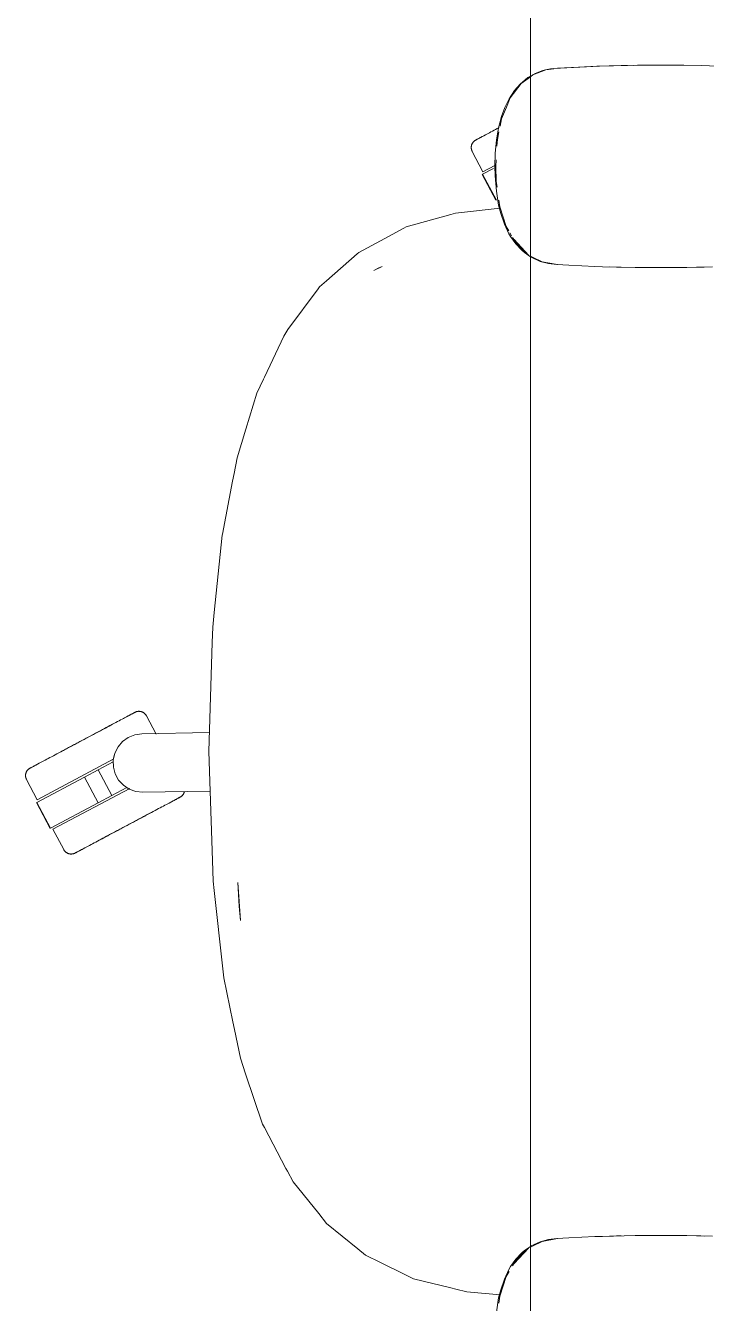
# Model space of a CAD drawing. Header units: millimetres. Extents: x 155927 to 326028, y -36033 to 97293.
# Drawn here: x 165651 to 165977, y 19121 to 19732 of the extents above; entities that cross this region are included whole.
import ezdxf

# ---------------------------------------------------------------- set-up
doc = ezdxf.new("R2010")
doc.units = ezdxf.units.MM
doc.header["$MEASUREMENT"] = 0
doc.layers.add('G-IMPT', color=8, linetype='CONTINUOUS', lineweight=9)
doc.layers.add('I-FURN', color=8, linetype='CONTINUOUS', lineweight=9)

msp = doc.modelspace()

# ---------------------------------------------------------------- linework, layer by layer
at = {"layer": 'G-IMPT'}
for p, q in [((165892.83, 19707.96), (165888.42, 19704.69)), ((165892.83, 19708.25), (165891.64, 19707.57)), ((165895.07, 19709.52), (165892.83, 19708.25)), ((165894.04, 19708.86), (165892.83, 19707.96)), ((165900.24, 19711.27), (165894.04, 19708.86)), ((165895.07, 19709.52), (165898.71, 19710.92)), ((165900.06, 19711.29), (165898.71, 19710.92)), ((165900.06, 19711.29), (165902.45, 19711.73)), ((165900.24, 19711.27), (165904.08, 19711.85)), ((165904.1, 19711.98), (165902.45, 19711.73)), ((165925.88, 19713.07), (165904.1, 19711.98)), ((165924.68, 19713.03), (165904.1, 19711.98)), ((165904.1, 19711.98), (165905.71, 19712.1)), ((165925.88, 19713.07), (165905.71, 19712.1)), ((165946.07, 19713.53), (165924.68, 19713.03)), ((165936.24, 19713.37), (165924.68, 19713.03)), ((165924.68, 19713.03), (165925.88, 19713.07)), ((165946.07, 19713.53), (165925.88, 19713.07)), ((165936.24, 19713.37), (165955.46, 19713.58)), ((165946.07, 19713.53), (165936.24, 19713.37)), ((165966.26, 19713.49), (165936.24, 19713.37)), ((165944.03, 19713.51), (165942.12, 19713.44)), ((165946.07, 19713.5), (165944.03, 19713.51)), ((165966.26, 19713.49), (165946.07, 19713.53)), ((165966.26, 19713.49), (165955.46, 19713.58)), ((165966.26, 19713.49), (165974.67, 19713.32)), ((165986.43, 19712.94), (165974.67, 19713.32)), ((165888.42, 19704.69), (165883.2, 19697.9)), ((165885.23, 19701.45), (165887.9, 19704.49)), ((165891.64, 19707.57), (165887.9, 19704.49)), ((165882.58, 19697.4), (165880.59, 19693.33)), ((165883.2, 19697.9), (165881.36, 19693.51)), ((165882.58, 19697.4), (165885.23, 19701.45)), ((165879.01, 19689), (165880.59, 19693.33)), ((165879.03, 19687.88), (165881.36, 19693.51)), ((165876.58, 19677.58), (165877.58, 19683.52)), ((165879.01, 19689), (165877.58, 19683.52)), ((165879.03, 19687.88), (165878.32, 19684.42)), ((165876.58, 19677.58), (165876.01, 19671.43)), ((165876.99, 19677.92), (165876.8, 19674.72)), ((165877.76, 19681.67), (165876.99, 19677.92)), ((165875.83, 19665.1), (165876.01, 19671.43)), ((165875.92, 19660.59), (165875.83, 19665.1)), ((165876.4, 19668.2), (165876.21, 19665.1)), ((165876.44, 19657.93), (165876.21, 19665.1)), ((165875.92, 19660.59), (165876.5, 19653.27)), ((165876.44, 19657.93), (165876.83, 19655.15)), ((165877.61, 19646.51), (165876.5, 19653.27)), ((165878.59, 19642.59), (165877.61, 19646.51)), ((165877.7, 19648.96), (165878.16, 19645.67)), ((165854.74, 19642.11), (165833.4, 19636.11)), ((165854.74, 19642.11), (165857, 19642.75)), ((165878.28, 19645.17), (165857, 19642.75)), ((165878.16, 19645.67), (165881.19, 19636.28)), ((165878.59, 19642.59), (165880.33, 19637.5)), ((165832.29, 19635.51), (165821.05, 19629.5)), ((165833.4, 19636.11), (165832.29, 19635.51)), ((165880.33, 19637.5), (165882.54, 19632.86)), ((165881.19, 19636.28), (165882.44, 19634.19)), ((165821.05, 19629.5), (165810.61, 19623.92)), ((165882.54, 19632.86), (165883.34, 19631.49)), ((165882.94, 19633.36), (165883.8, 19631.92)), ((165885.79, 19628.03), (165883.34, 19631.49)), ((165884.27, 19631.13), (165886.16, 19627.98)), ((165884.96, 19630.06), (165886.24, 19628.59)), ((165884.96, 19630.06), (165891.87, 19622.67)), ((165795.16, 19610.31), (165809.95, 19623.33)), ((165809.95, 19623.33), (165810.61, 19623.92)), ((165888.65, 19624.99), (165885.79, 19628.03)), ((165886.16, 19627.98), (165891.87, 19622.67)), ((165886.87, 19627.87), (165889.45, 19624.91)), ((165888.65, 19624.99), (165889.97, 19623.85)), ((165891.87, 19622.67), (165889.45, 19624.91)), ((165892.83, 19621.9), (165889.97, 19623.85)), ((165894.1, 19621.57), (165892.83, 19622.2)), ((165817.91, 19615.31), (165821.8, 19617.26)), ((165817.91, 19615.31), (165820.21, 19616.48)), ((165820.21, 19616.48), (165821.8, 19617.26)), ((165893.19, 19621.65), (165897.52, 19619.66)), ((165894.1, 19621.57), (165898.36, 19619.47)), ((165901.47, 19618.6), (165897.52, 19619.66)), ((165898.36, 19619.47), (165905.71, 19618.1)), ((165905.48, 19618.1), (165901.47, 19618.6)), ((165911.15, 19617.81), (165905.48, 19618.1)), ((165911.15, 19617.81), (165923.71, 19617.2)), ((165927.25, 19617.07), (165923.71, 19617.2)), ((165942.92, 19616.7), (165927.25, 19617.07)), ((165930.65, 19617.02), (165933.98, 19616.87)), ((165936.2, 19616.87), (165933.98, 19616.87)), ((165942.92, 19616.7), (165947.43, 19616.64)), ((165947.43, 19616.64), (165962.15, 19616.65)), ((165967.62, 19616.72), (165962.15, 19616.65)), ((165967.62, 19616.72), (165979.92, 19617.02)), ((165974.39, 19616.86), (165972.32, 19616.86)), ((165976.05, 19616.94), (165974.39, 19616.86)), ((165795.16, 19610.31), (165791.9, 19607.44)), ((165776.61, 19586.98), (165791.18, 19606.47)), ((165791.18, 19606.47), (165791.9, 19607.44)), ((165776.15, 19586.21), (165775.21, 19584.63)), ((165776.61, 19586.98), (165776.15, 19586.21)), ((165774.78, 19583.92), (165765.52, 19564.28)), ((165774.78, 19583.92), (165775.21, 19584.63)), ((165761.9, 19556.6), (165765.09, 19563.36)), ((165765.52, 19564.28), (165765.09, 19563.36)), ((165761.9, 19556.6), (165756.57, 19539.33)), ((165756.57, 19539.33), (165752.38, 19525.72)), ((165752.38, 19525.72), (165750.92, 19518.12)), ((165750.22, 19514.45), (165750.92, 19518.12)), ((165750.22, 19514.45), (165745.35, 19489.07)), ((165745.26, 19488.61), (165741.44, 19451.62)), ((165745.26, 19488.61), (165745.35, 19489.07)), ((165741.44, 19451.62), (165740.71, 19444.55)), ((165740.48, 19437.29), (165740.71, 19444.55)), ((165738.87, 19385.13), (165740.48, 19437.29)), ((165740.57, 19332.95), (165738.87, 19385.13)), ((165740.57, 19332.95), (165740.9, 19323)), ((165741.38, 19318.63), (165740.9, 19323)), ((165752.78, 19322.47), (165754.02, 19304.19)), ((165752.78, 19322.47), (165753.41, 19311.14)), ((165741.38, 19318.63), (165745.51, 19281.19)), ((165754.02, 19304.19), (165753.41, 19311.14)), ((165745.99, 19276.77), (165745.51, 19281.19)), ((165750.34, 19255.83), (165745.99, 19276.77)), ((165750.34, 19255.83), (165751.11, 19252.15)), ((165751.11, 19252.15), (165753.98, 19238.33)), ((165756.49, 19230.89), (165753.98, 19238.33)), ((165756.49, 19230.89), (165764.64, 19206.8)), ((165765.52, 19205.14), (165764.64, 19206.8)), ((165775.81, 19185.63), (165765.52, 19205.14)), ((165775.81, 19185.63), (165776.54, 19184.26)), ((165779.25, 19179.13), (165776.54, 19184.26)), ((165779.25, 19179.13), (165791.46, 19163.99)), ((165795.22, 19159.33), (165791.46, 19163.99)), ((165810.17, 19147.16), (165795.22, 19159.33)), ((165901.47, 19151.59), (165897.52, 19150.53)), ((165898.36, 19150.72), (165905.71, 19152.09)), ((165905.48, 19152.09), (165901.47, 19151.59)), ((165911.15, 19152.37), (165905.48, 19152.09)), ((165911.15, 19152.37), (165923.71, 19152.99)), ((165927.25, 19153.11), (165923.71, 19152.99)), ((165942.92, 19153.49), (165927.25, 19153.11)), ((165930.65, 19153.17), (165933.98, 19153.32)), ((165936.2, 19153.32), (165933.98, 19153.32)), ((165942.92, 19153.49), (165947.43, 19153.54)), ((165947.43, 19153.54), (165962.15, 19153.54)), ((165967.62, 19153.46), (165962.15, 19153.54)), ((165967.62, 19153.46), (165979.92, 19153.17)), ((165974.39, 19153.33), (165972.32, 19153.33)), ((165976.05, 19153.25), (165974.39, 19153.33)), ((165810.17, 19147.16), (165813.82, 19144.18)), ((165884.96, 19140.12), (165891.87, 19147.52)), ((165888.65, 19145.2), (165885.79, 19142.16)), ((165886.16, 19142.21), (165891.87, 19147.52)), ((165886.38, 19141.75), (165889.45, 19145.28)), ((165888.65, 19145.2), (165889.97, 19146.34)), ((165891.87, 19147.52), (165889.45, 19145.28)), ((165892.83, 19148.29), (165889.97, 19146.34)), ((165894.1, 19148.62), (165892.83, 19147.99)), ((165893.19, 19148.54), (165897.52, 19150.53)), ((165894.1, 19148.62), (165898.36, 19150.72)), ((165813.82, 19144.18), (165820.98, 19140.66)), ((165832.45, 19135.01), (165820.98, 19140.66)), ((165885.79, 19142.16), (165883.34, 19138.7)), ((165884.27, 19139.06), (165886.16, 19142.21)), ((165884.96, 19140.12), (165886.24, 19141.59)), ((165832.45, 19135.01), (165836.81, 19132.86)), ((165836.81, 19132.86), (165854.76, 19128.46)), ((165878.16, 19124.52), (165881.19, 19133.91)), ((165880.33, 19132.69), (165882.54, 19137.33)), ((165881.19, 19133.91), (165882.66, 19136.36)), ((165882.54, 19137.33), (165883.34, 19138.7)), ((165854.76, 19128.46), (165857.13, 19127.88)), ((165862.42, 19126.58), (165857.13, 19127.88)), ((165878.59, 19127.6), (165877.61, 19123.68)), ((165878.59, 19127.6), (165880.33, 19132.69)), ((165878.3, 19125.14), (165862.42, 19126.58)), ((165877.61, 19123.68), (165876.5, 19116.91)), ((165877.7, 19121.23), (165878.16, 19124.52))]:
    msp.add_line(p, q, dxfattribs=at)
at = {"layer": 'I-FURN'}
for p, q in [((165892.83, 18642.89), (165892.83, 20642.89)), ((165892.83, 20642.89), (165892.83, 18642.89)), ((165876.97, 19683.19), (165876.17, 19682.77)), ((165877.8, 19683.63), (165876.97, 19683.19)), ((165865.69, 19677), (165865.81, 19677.11)), ((165865.81, 19677.11), (165865.93, 19677.22)), ((165865.93, 19677.22), (165866.05, 19677.32)), ((165866.05, 19677.32), (165866.18, 19677.42)), ((165866.18, 19677.42), (165866.31, 19677.51)), ((165866.31, 19677.51), (165866.45, 19677.59)), ((165866.45, 19677.59), (165866.59, 19677.67)), ((165866.59, 19677.67), (165866.63, 19677.69)), ((165866.68, 19677.72), (165866.63, 19677.7)), ((165866.63, 19677.69), (165866.65, 19677.71)), ((165866.63, 19677.7), (165866.63, 19677.69)), ((165866.65, 19677.71), (165866.71, 19677.74)), ((165866.76, 19677.76), (165866.68, 19677.72)), ((165866.71, 19677.74), (165866.81, 19677.79)), ((165866.88, 19677.83), (165866.76, 19677.76)), ((165866.81, 19677.79), (165866.95, 19677.87)), ((165867.04, 19677.91), (165866.88, 19677.83)), ((165866.95, 19677.87), (165867.13, 19677.96)), ((165867.24, 19678.02), (165867.04, 19677.91)), ((165867.13, 19677.96), (165867.35, 19678.08)), ((165867.48, 19678.15), (165867.24, 19678.02)), ((165867.35, 19678.08), (165867.61, 19678.22)), ((165867.76, 19678.3), (165867.48, 19678.15)), ((165867.61, 19678.22), (165867.91, 19678.37)), ((165868.08, 19678.47), (165867.76, 19678.3)), ((165867.91, 19678.37), (165868.24, 19678.55)), ((165868.44, 19678.66), (165868.08, 19678.47)), ((165868.24, 19678.55), (165868.61, 19678.75)), ((165868.83, 19678.86), (165868.44, 19678.66)), ((165868.61, 19678.75), (165869.02, 19678.97)), ((165869.26, 19679.09), (165868.83, 19678.86)), ((165869.02, 19678.97), (165869.47, 19679.21)), ((165869.73, 19679.34), (165869.26, 19679.09)), ((165869.47, 19679.21), (165869.95, 19679.46)), ((165870.23, 19679.61), (165869.73, 19679.34)), ((165869.95, 19679.46), (165870.47, 19679.74)), ((165870.76, 19679.89), (165870.23, 19679.61)), ((165870.47, 19679.74), (165871.02, 19680.03)), ((165871.33, 19680.19), (165870.76, 19679.89)), ((165871.02, 19680.03), (165871.6, 19680.34)), ((165871.93, 19680.51), (165871.33, 19680.19)), ((165872.57, 19680.85), (165871.93, 19680.51)), ((165873.23, 19681.2), (165872.57, 19680.85)), ((165873.92, 19681.57), (165873.23, 19681.2)), ((165874.65, 19681.96), (165873.92, 19681.57)), ((165875.4, 19682.36), (165874.65, 19681.96)), ((165876.17, 19682.77), (165875.4, 19682.36)), ((165864.49, 19674.26), (165864.5, 19674.42)), ((165864.49, 19674.1), (165864.49, 19674.26)), ((165864.5, 19673.94), (165864.49, 19674.1)), ((165864.5, 19674.42), (165864.52, 19674.58)), ((165864.51, 19673.78), (165864.5, 19673.94)), ((165864.52, 19673.62), (165864.51, 19673.78)), ((165864.52, 19674.58), (165864.54, 19674.74)), ((165864.55, 19673.46), (165864.52, 19673.62)), ((165864.54, 19674.74), (165864.56, 19674.9)), ((165864.58, 19673.3), (165864.55, 19673.46)), ((165864.56, 19674.9), (165864.6, 19675.06)), ((165864.61, 19673.14), (165864.58, 19673.3)), ((165864.6, 19675.06), (165864.64, 19675.22)), ((165864.66, 19672.99), (165864.61, 19673.14)), ((165864.64, 19675.22), (165864.68, 19675.37)), ((165864.71, 19672.84), (165864.66, 19672.99)), ((165864.68, 19675.37), (165864.74, 19675.52)), ((165864.76, 19672.68), (165864.71, 19672.84)), ((165864.74, 19675.52), (165864.8, 19675.67)), ((165864.82, 19672.53), (165864.76, 19672.68)), ((165864.8, 19675.67), (165864.86, 19675.82)), ((165864.89, 19672.39), (165864.82, 19672.53)), ((165864.86, 19675.82), (165864.93, 19675.97)), ((165864.96, 19672.24), (165864.89, 19672.39)), ((165864.93, 19675.97), (165865.01, 19676.11)), ((165864.96, 19672.24), (165870.11, 19662.56)), ((165865.01, 19676.11), (165865.09, 19676.25)), ((165865.09, 19676.25), (165865.18, 19676.38)), ((165865.18, 19676.38), (165865.27, 19676.51)), ((165865.27, 19676.51), (165865.37, 19676.64)), ((165865.37, 19676.64), (165865.47, 19676.77)), ((165865.47, 19676.77), (165865.58, 19676.89)), ((165865.58, 19676.89), (165865.69, 19677)), ((165870.11, 19662.56), (165875.74, 19665.55)), ((165869.76, 19661.24), (165876.33, 19648.88)), ((165869.93, 19661.33), (165875.22, 19664.14)), ((165876.5, 19648.97), (165869.93, 19661.33)), ((165876.6, 19649.02), (165876.5, 19648.97)), ((165699.41, 19401.68), (165699.95, 19401.97)), ((165700.22, 19402.11), (165699.71, 19401.84)), ((165699.95, 19401.97), (165700.45, 19402.23)), ((165700.7, 19402.37), (165700.22, 19402.11)), ((165700.45, 19402.23), (165700.91, 19402.48)), ((165701.15, 19402.61), (165700.7, 19402.37)), ((165700.91, 19402.48), (165701.34, 19402.71)), ((165701.56, 19402.83), (165701.15, 19402.61)), ((165701.34, 19402.71), (165701.74, 19402.92)), ((165701.93, 19403.02), (165701.56, 19402.83)), ((165701.74, 19402.92), (165702.09, 19403.11)), ((165702.27, 19403.2), (165701.93, 19403.02)), ((165702.09, 19403.11), (165702.41, 19403.28)), ((165702.57, 19403.36), (165702.27, 19403.2)), ((165702.41, 19403.28), (165702.69, 19403.43)), ((165702.82, 19403.5), (165702.57, 19403.36)), ((165702.69, 19403.43), (165702.93, 19403.55)), ((165703.04, 19403.61), (165702.82, 19403.5)), ((165702.93, 19403.55), (165703.13, 19403.66)), ((165703.22, 19403.71), (165703.04, 19403.61)), ((165703.13, 19403.66), (165703.29, 19403.75)), ((165703.36, 19403.78), (165703.22, 19403.71)), ((165703.29, 19403.75), (165703.42, 19403.81)), ((165703.46, 19403.84), (165703.36, 19403.78)), ((165703.42, 19403.81), (165703.5, 19403.86)), ((165703.52, 19403.87), (165703.46, 19403.84)), ((165703.5, 19403.86), (165703.54, 19403.88)), ((165703.54, 19403.88), (165703.52, 19403.87)), ((165703.54, 19403.88), (165703.69, 19403.95)), ((165703.54, 19403.88), (165703.54, 19403.88)), ((165703.69, 19403.95), (165703.84, 19404.02)), ((165703.84, 19404.02), (165703.98, 19404.08)), ((165703.98, 19404.08), (165704.14, 19404.14)), ((165704.14, 19404.14), (165704.29, 19404.19)), ((165704.29, 19404.19), (165704.44, 19404.23)), ((165704.44, 19404.23), (165704.6, 19404.26)), ((165704.6, 19404.26), (165704.76, 19404.3)), ((165704.76, 19404.3), (165704.92, 19404.32)), ((165704.92, 19404.32), (165705.08, 19404.34)), ((165705.08, 19404.34), (165705.24, 19404.35)), ((165705.24, 19404.35), (165705.4, 19404.35)), ((165705.4, 19404.35), (165705.56, 19404.35)), ((165705.56, 19404.35), (165705.72, 19404.34)), ((165705.72, 19404.34), (165705.88, 19404.33)), ((165705.88, 19404.33), (165706.04, 19404.31)), ((165706.04, 19404.31), (165706.2, 19404.28)), ((165706.2, 19404.28), (165706.36, 19404.25)), ((165706.36, 19404.25), (165706.52, 19404.2)), ((165706.52, 19404.2), (165706.67, 19404.16)), ((165706.67, 19404.16), (165706.82, 19404.11)), ((165706.82, 19404.11), (165706.97, 19404.05)), ((165706.97, 19404.05), (165707.12, 19403.98)), ((165707.12, 19403.98), (165707.27, 19403.91)), ((165707.27, 19403.91), (165707.41, 19403.84)), ((165707.41, 19403.84), (165707.55, 19403.76)), ((165707.55, 19403.76), (165707.68, 19403.67)), ((165707.68, 19403.67), (165707.82, 19403.58)), ((165707.82, 19403.58), (165707.94, 19403.48)), ((165707.94, 19403.48), (165708.07, 19403.38)), ((165708.07, 19403.38), (165708.19, 19403.27)), ((165708.19, 19403.27), (165708.3, 19403.16)), ((165708.3, 19403.16), (165708.41, 19403.04)), ((165708.41, 19403.04), (165708.52, 19402.92)), ((165708.52, 19402.92), (165708.62, 19402.79)), ((165708.62, 19402.79), (165708.72, 19402.66)), ((165708.72, 19402.66), (165708.81, 19402.53)), ((165708.81, 19402.53), (165708.89, 19402.39)), ((165708.89, 19402.39), (165708.97, 19402.25)), ((165708.97, 19402.25), (165709, 19402.21)), ((165713.7, 19393.37), (165709, 19402.21)), ((165688.45, 19395.85), (165687.52, 19395.36)), ((165687.95, 19395.59), (165688.87, 19396.08)), ((165689.36, 19396.34), (165688.45, 19395.85)), ((165688.87, 19396.08), (165689.77, 19396.56)), ((165690.26, 19396.81), (165689.36, 19396.34)), ((165689.77, 19396.56), (165690.66, 19397.03)), ((165691.13, 19397.28), (165690.26, 19396.81)), ((165690.66, 19397.03), (165691.53, 19397.49)), ((165691.99, 19397.74), (165691.13, 19397.28)), ((165691.53, 19397.49), (165692.38, 19397.94)), ((165692.82, 19398.18), (165691.99, 19397.74)), ((165693.64, 19398.61), (165692.82, 19398.18)), ((165694.42, 19399.03), (165693.64, 19398.61)), ((165695.19, 19399.44), (165694.42, 19399.03)), ((165695.92, 19399.83), (165695.19, 19399.44)), ((165696.63, 19400.2), (165695.92, 19399.83)), ((165697.31, 19400.56), (165696.63, 19400.2)), ((165697.95, 19400.91), (165697.31, 19400.56)), ((165698.57, 19401.24), (165697.95, 19400.91)), ((165699.15, 19401.55), (165698.57, 19401.24)), ((165698.84, 19401.38), (165699.41, 19401.68)), ((165699.71, 19401.84), (165699.15, 19401.55)), ((165676.13, 19389.3), (165677.13, 19389.84)), ((165677.67, 19390.12), (165676.67, 19389.59)), ((165677.13, 19389.84), (165678.14, 19390.37)), ((165678.68, 19390.66), (165677.67, 19390.12)), ((165678.14, 19390.37), (165679.14, 19390.91)), ((165679.68, 19391.19), (165678.68, 19390.66)), ((165679.14, 19390.91), (165680.15, 19391.44)), ((165680.69, 19391.73), (165679.68, 19391.19)), ((165680.15, 19391.44), (165681.15, 19391.97)), ((165681.69, 19392.26), (165680.69, 19391.73)), ((165681.15, 19391.97), (165682.14, 19392.5)), ((165682.68, 19392.79), (165681.69, 19392.26)), ((165682.14, 19392.5), (165683.14, 19393.03)), ((165683.67, 19393.31), (165682.68, 19392.79)), ((165683.14, 19393.03), (165684.12, 19393.55)), ((165684.65, 19393.83), (165683.67, 19393.31)), ((165684.12, 19393.55), (165685.09, 19394.07)), ((165685.61, 19394.35), (165684.65, 19393.83)), ((165685.09, 19394.07), (165686.06, 19394.58)), ((165686.57, 19394.86), (165685.61, 19394.35)), ((165686.06, 19394.58), (165687.01, 19395.09)), ((165687.52, 19395.36), (165686.57, 19394.86)), ((165687.01, 19395.09), (165687.95, 19395.59)), ((165695.4, 19387.35), (165697.59, 19389.91)), ((165697.59, 19389.91), (165700.33, 19391.87)), ((165700.33, 19391.87), (165703.47, 19393.13)), ((165703.47, 19393.13), (165706.81, 19393.59)), ((165706.81, 19393.59), (165739.15, 19394.16)), ((165665.29, 19383.54), (165664.44, 19383.09)), ((165666.15, 19384), (165665.29, 19383.54)), ((165667.04, 19384.47), (165666.15, 19384)), ((165667.95, 19384.95), (165667.04, 19384.47)), ((165667.46, 19384.69), (165668.37, 19385.18)), ((165668.87, 19385.44), (165667.95, 19384.95)), ((165668.37, 19385.18), (165669.3, 19385.67)), ((165669.81, 19385.94), (165668.87, 19385.44)), ((165669.3, 19385.67), (165670.24, 19386.17)), ((165670.76, 19386.45), (165669.81, 19385.94)), ((165670.24, 19386.17), (165671.2, 19386.68)), ((165671.72, 19386.96), (165670.76, 19386.45)), ((165671.2, 19386.68), (165672.17, 19387.2)), ((165672.7, 19387.48), (165671.72, 19386.96)), ((165672.17, 19387.2), (165673.15, 19387.72)), ((165673.68, 19388), (165672.7, 19387.48)), ((165673.15, 19387.72), (165674.13, 19388.24)), ((165674.67, 19388.53), (165673.68, 19388)), ((165674.13, 19388.24), (165675.13, 19388.77)), ((165675.67, 19389.06), (165674.67, 19388.53)), ((165675.13, 19388.77), (165676.13, 19389.3)), ((165676.67, 19389.59), (165675.67, 19389.06)), ((165693.13, 19381.04), (165693.88, 19384.33)), ((165693.88, 19384.33), (165695.4, 19387.35)), ((165653.59, 19377.32), (165653.77, 19377.42)), ((165653.88, 19377.48), (165653.68, 19377.37)), ((165653.77, 19377.42), (165653.99, 19377.53)), ((165654.13, 19377.6), (165653.88, 19377.48)), ((165653.99, 19377.53), (165654.25, 19377.67)), ((165654.4, 19377.75), (165654.13, 19377.6)), ((165654.25, 19377.67), (165654.55, 19377.83)), ((165654.72, 19377.92), (165654.4, 19377.75)), ((165654.55, 19377.83), (165654.88, 19378.01)), ((165655.08, 19378.11), (165654.72, 19377.92)), ((165654.88, 19378.01), (165655.25, 19378.2)), ((165655.47, 19378.32), (165655.08, 19378.11)), ((165655.25, 19378.2), (165655.66, 19378.42)), ((165655.9, 19378.55), (165655.47, 19378.32)), ((165655.66, 19378.42), (165656.11, 19378.66)), ((165656.37, 19378.8), (165655.9, 19378.55)), ((165656.11, 19378.66), (165656.59, 19378.92)), ((165656.87, 19379.06), (165656.37, 19378.8)), ((165656.59, 19378.92), (165657.11, 19379.19)), ((165656.75, 19362.01), (165693.47, 19381.54)), ((165657.4, 19379.35), (165656.87, 19379.06)), ((165657.11, 19379.19), (165657.66, 19379.48)), ((165657.97, 19379.65), (165657.4, 19379.35)), ((165657.66, 19379.48), (165658.25, 19379.79)), ((165658.57, 19379.97), (165657.97, 19379.65)), ((165659.21, 19380.31), (165658.57, 19379.97)), ((165659.87, 19380.66), (165659.21, 19380.31)), ((165660.57, 19381.03), (165659.87, 19380.66)), ((165661.29, 19381.41), (165660.57, 19381.03)), ((165662.04, 19381.81), (165661.29, 19381.41)), ((165662.81, 19382.22), (165662.04, 19381.81)), ((165663.61, 19382.65), (165662.81, 19382.22)), ((165664.44, 19383.09), (165663.61, 19382.65)), ((165685.92, 19376.39), (165693.06, 19380.19)), ((165693.19, 19377.67), (165693.13, 19381.04)), ((165694.06, 19374.41), (165693.19, 19377.67)), ((165651.13, 19373.72), (165651.14, 19373.88)), ((165651.13, 19373.56), (165651.13, 19373.72)), ((165651.14, 19373.39), (165651.13, 19373.56)), ((165651.14, 19373.88), (165651.16, 19374.04)), ((165651.15, 19373.23), (165651.14, 19373.39)), ((165651.17, 19373.07), (165651.15, 19373.23)), ((165651.16, 19374.04), (165651.18, 19374.2)), ((165651.19, 19372.91), (165651.17, 19373.07)), ((165651.18, 19374.2), (165651.21, 19374.36)), ((165651.22, 19372.76), (165651.19, 19372.91)), ((165651.21, 19374.36), (165651.24, 19374.51)), ((165651.26, 19372.6), (165651.22, 19372.76)), ((165651.24, 19374.51), (165651.28, 19374.67)), ((165651.3, 19372.44), (165651.26, 19372.6)), ((165651.28, 19374.67), (165651.33, 19374.83)), ((165651.35, 19372.29), (165651.3, 19372.44)), ((165651.33, 19374.83), (165651.38, 19374.98)), ((165651.4, 19372.14), (165651.35, 19372.29)), ((165651.38, 19374.98), (165651.44, 19375.13)), ((165651.46, 19371.99), (165651.4, 19372.14)), ((165651.44, 19375.13), (165651.5, 19375.28)), ((165651.53, 19371.84), (165651.46, 19371.99)), ((165651.5, 19375.28), (165651.57, 19375.42)), ((165651.6, 19371.7), (165651.53, 19371.84)), ((165651.57, 19375.42), (165651.65, 19375.56)), ((165651.6, 19371.7), (165656.75, 19362.01)), ((165651.65, 19375.56), (165651.73, 19375.7)), ((165651.73, 19375.7), (165651.82, 19375.84)), ((165651.82, 19375.84), (165651.91, 19375.97)), ((165651.91, 19375.97), (165652.01, 19376.1)), ((165652.01, 19376.1), (165652.11, 19376.22)), ((165652.11, 19376.22), (165652.22, 19376.34)), ((165652.22, 19376.34), (165652.33, 19376.46)), ((165652.33, 19376.46), (165652.45, 19376.57)), ((165652.45, 19376.57), (165652.57, 19376.67)), ((165652.57, 19376.67), (165652.69, 19376.78)), ((165652.69, 19376.78), (165652.82, 19376.87)), ((165652.82, 19376.87), (165652.96, 19376.96)), ((165652.96, 19376.96), (165653.09, 19377.05)), ((165653.09, 19377.05), (165653.23, 19377.13)), ((165653.23, 19377.13), (165653.27, 19377.15)), ((165653.27, 19377.15), (165653.29, 19377.16)), ((165653.28, 19377.15), (165653.27, 19377.15)), ((165653.32, 19377.17), (165653.28, 19377.15)), ((165653.29, 19377.16), (165653.35, 19377.19)), ((165653.4, 19377.22), (165653.32, 19377.17)), ((165653.35, 19377.19), (165653.45, 19377.25)), ((165653.52, 19377.28), (165653.4, 19377.22)), ((165653.45, 19377.25), (165653.59, 19377.32)), ((165653.68, 19377.37), (165653.52, 19377.28)), ((165656.57, 19360.78), (165679.28, 19372.86)), ((165679.28, 19372.86), (165685.92, 19376.39)), ((165685.85, 19360.5), (165679.28, 19372.86)), ((165692.49, 19364.03), (165685.92, 19376.39)), ((165695.68, 19371.45), (165694.06, 19374.41)), ((165697.96, 19368.97), (165695.68, 19371.45)), ((165664.27, 19347.89), (165701.01, 19367.43)), ((165699.64, 19367.83), (165692.49, 19364.03)), ((165700.77, 19367.1), (165697.96, 19368.97)), ((165703.94, 19365.96), (165700.77, 19367.1)), ((165707.3, 19365.61), (165703.94, 19365.96)), ((165739.49, 19366.17), (165707.3, 19365.61)), ((165726.97, 19365.29), (165726.91, 19365.14)), ((165727.03, 19365.44), (165726.97, 19365.29)), ((165727.08, 19365.59), (165727.03, 19365.44)), ((165727.13, 19365.74), (165727.08, 19365.59)), ((165727.17, 19365.9), (165727.13, 19365.74)), ((165656.4, 19360.69), (165662.97, 19348.33)), ((165663.14, 19348.42), (165656.57, 19360.78)), ((165685.85, 19360.5), (165663.14, 19348.42)), ((165692.49, 19364.03), (165685.85, 19360.5)), ((165717.12, 19359), (165717.85, 19359.39)), ((165717.85, 19359.39), (165718.54, 19359.76)), ((165718.54, 19359.76), (165719.2, 19360.11)), ((165719.2, 19360.11), (165719.84, 19360.45)), ((165719.84, 19360.45), (165720.44, 19360.76)), ((165720.75, 19360.93), (165720.17, 19360.62)), ((165720.44, 19360.76), (165721.01, 19361.07)), ((165721.3, 19361.22), (165720.75, 19360.93)), ((165721.01, 19361.07), (165721.54, 19361.35)), ((165721.82, 19361.5), (165721.3, 19361.22)), ((165721.54, 19361.35), (165722.04, 19361.62)), ((165722.3, 19361.75), (165721.82, 19361.5)), ((165722.04, 19361.62), (165722.51, 19361.87)), ((165722.75, 19361.99), (165722.3, 19361.75)), ((165722.51, 19361.87), (165722.94, 19362.09)), ((165723.16, 19362.21), (165722.75, 19361.99)), ((165722.94, 19362.09), (165723.33, 19362.3)), ((165723.53, 19362.41), (165723.16, 19362.21)), ((165723.33, 19362.3), (165723.69, 19362.49)), ((165723.86, 19362.59), (165723.53, 19362.41)), ((165723.69, 19362.49), (165724.01, 19362.66)), ((165724.16, 19362.74), (165723.86, 19362.59)), ((165724.01, 19362.66), (165724.29, 19362.81)), ((165724.42, 19362.88), (165724.16, 19362.74)), ((165724.29, 19362.81), (165724.53, 19362.94)), ((165724.64, 19363), (165724.42, 19362.88)), ((165724.53, 19362.94), (165724.73, 19363.05)), ((165724.82, 19363.09), (165724.64, 19363)), ((165724.73, 19363.05), (165724.89, 19363.13)), ((165724.96, 19363.17), (165724.82, 19363.09)), ((165724.89, 19363.13), (165725.01, 19363.2)), ((165725.06, 19363.22), (165724.96, 19363.17)), ((165725.01, 19363.2), (165725.09, 19363.24)), ((165725.12, 19363.25), (165725.06, 19363.22)), ((165725.09, 19363.24), (165725.13, 19363.26)), ((165725.14, 19363.27), (165725.12, 19363.25)), ((165725.13, 19363.26), (165725.14, 19363.27)), ((165725.18, 19363.29), (165725.14, 19363.27)), ((165725.32, 19363.37), (165725.18, 19363.29)), ((165725.46, 19363.45), (165725.32, 19363.37)), ((165725.59, 19363.54), (165725.46, 19363.45)), ((165725.72, 19363.64), (165725.59, 19363.54)), ((165725.84, 19363.74), (165725.72, 19363.64)), ((165725.96, 19363.85), (165725.84, 19363.74)), ((165726.08, 19363.96), (165725.96, 19363.85)), ((165726.19, 19364.07), (165726.08, 19363.96)), ((165726.3, 19364.19), (165726.19, 19364.07)), ((165726.4, 19364.32), (165726.3, 19364.19)), ((165726.5, 19364.44), (165726.4, 19364.32)), ((165726.59, 19364.58), (165726.5, 19364.44)), ((165726.68, 19364.71), (165726.59, 19364.58)), ((165726.76, 19364.85), (165726.68, 19364.71)), ((165726.84, 19364.99), (165726.76, 19364.85)), ((165726.91, 19365.14), (165726.84, 19364.99)), ((165706.24, 19353.22), (165705.26, 19352.7)), ((165705.71, 19352.94), (165706.69, 19353.45)), ((165707.21, 19353.73), (165706.24, 19353.22)), ((165706.69, 19353.45), (165707.65, 19353.97)), ((165708.17, 19354.24), (165707.21, 19353.73)), ((165707.65, 19353.97), (165708.6, 19354.47)), ((165709.11, 19354.74), (165708.17, 19354.24)), ((165708.6, 19354.47), (165709.54, 19354.97)), ((165710.04, 19355.24), (165709.11, 19354.74)), ((165709.54, 19354.97), (165710.46, 19355.46)), ((165710.96, 19355.72), (165710.04, 19355.24)), ((165710.46, 19355.46), (165711.37, 19355.94)), ((165711.37, 19355.94), (165712.26, 19356.41)), ((165712.26, 19356.41), (165713.13, 19356.88)), ((165713.13, 19356.88), (165713.97, 19357.33)), ((165713.97, 19357.33), (165714.8, 19357.77)), ((165714.8, 19357.77), (165715.6, 19358.19)), ((165715.6, 19358.19), (165716.37, 19358.6)), ((165716.37, 19358.6), (165717.12, 19359)), ((165664.27, 19347.89), (165669.42, 19338.2)), ((165694.29, 19346.86), (165693.32, 19346.34)), ((165693.76, 19346.58), (165694.74, 19347.1)), ((165695.28, 19347.39), (165694.29, 19346.86)), ((165694.74, 19347.1), (165695.73, 19347.63)), ((165696.27, 19347.91), (165695.28, 19347.39)), ((165695.73, 19347.63), (165696.72, 19348.16)), ((165697.26, 19348.44), (165696.27, 19347.91)), ((165696.72, 19348.16), (165697.72, 19348.69)), ((165698.26, 19348.98), (165697.26, 19348.44)), ((165697.72, 19348.69), (165698.73, 19349.22)), ((165699.27, 19349.51), (165698.26, 19348.98)), ((165698.73, 19349.22), (165699.73, 19349.75)), ((165700.27, 19350.04), (165699.27, 19349.51)), ((165699.73, 19349.75), (165700.74, 19350.29)), ((165701.28, 19350.58), (165700.27, 19350.04)), ((165700.74, 19350.29), (165701.74, 19350.82)), ((165702.28, 19351.11), (165701.28, 19350.58)), ((165701.74, 19350.82), (165702.74, 19351.36)), ((165703.28, 19351.64), (165702.28, 19351.11)), ((165702.74, 19351.36), (165703.74, 19351.89)), ((165704.28, 19352.17), (165703.28, 19351.64)), ((165703.74, 19351.89), (165704.73, 19352.41)), ((165705.26, 19352.7), (165704.28, 19352.17)), ((165704.73, 19352.41), (165705.71, 19352.94)), ((165682.49, 19340.59), (165683.23, 19340.98)), ((165683.23, 19340.98), (165683.99, 19341.38)), ((165683.99, 19341.38), (165684.77, 19341.8)), ((165684.77, 19341.8), (165685.59, 19342.23)), ((165685.59, 19342.23), (165686.42, 19342.68)), ((165686.88, 19342.92), (165686.03, 19342.47)), ((165686.42, 19342.68), (165687.28, 19343.13)), ((165687.75, 19343.38), (165686.88, 19342.92)), ((165687.28, 19343.13), (165688.16, 19343.6)), ((165688.64, 19343.86), (165687.75, 19343.38)), ((165688.16, 19343.6), (165689.05, 19344.08)), ((165689.54, 19344.34), (165688.64, 19343.86)), ((165689.05, 19344.08), (165689.96, 19344.56)), ((165690.46, 19344.83), (165689.54, 19344.34)), ((165689.96, 19344.56), (165690.89, 19345.06)), ((165691.4, 19345.33), (165690.46, 19344.83)), ((165690.89, 19345.06), (165691.84, 19345.56)), ((165692.35, 19345.83), (165691.4, 19345.33)), ((165691.84, 19345.56), (165692.8, 19346.07)), ((165693.32, 19346.34), (165692.35, 19345.83)), ((165692.8, 19346.07), (165693.76, 19346.58)), ((165669.44, 19338.16), (165669.42, 19338.2)), ((165669.52, 19338.02), (165669.44, 19338.16)), ((165669.6, 19337.89), (165669.52, 19338.02)), ((165669.69, 19337.75), (165669.6, 19337.89)), ((165669.79, 19337.62), (165669.69, 19337.75)), ((165669.89, 19337.5), (165669.79, 19337.62)), ((165670, 19337.38), (165669.89, 19337.5)), ((165670.11, 19337.26), (165670, 19337.38)), ((165670.22, 19337.15), (165670.11, 19337.26)), ((165670.34, 19337.04), (165670.22, 19337.15)), ((165670.47, 19336.94), (165670.34, 19337.04)), ((165670.6, 19336.84), (165670.47, 19336.94)), ((165670.73, 19336.75), (165670.6, 19336.84)), ((165670.86, 19336.66), (165670.73, 19336.75)), ((165671, 19336.58), (165670.86, 19336.66)), ((165671.14, 19336.5), (165671, 19336.58)), ((165671.29, 19336.43), (165671.14, 19336.5)), ((165671.44, 19336.37), (165671.29, 19336.43)), ((165671.59, 19336.31), (165671.44, 19336.37)), ((165671.74, 19336.26), (165671.59, 19336.31)), ((165671.89, 19336.21), (165671.74, 19336.26)), ((165672.05, 19336.17), (165671.89, 19336.21)), ((165672.21, 19336.14), (165672.05, 19336.17)), ((165672.37, 19336.11), (165672.21, 19336.14)), ((165672.53, 19336.09), (165672.37, 19336.11)), ((165672.69, 19336.07), (165672.53, 19336.09)), ((165672.85, 19336.06), (165672.69, 19336.07)), ((165673.01, 19336.06), (165672.85, 19336.06)), ((165673.17, 19336.07), (165673.01, 19336.06)), ((165673.33, 19336.08), (165673.17, 19336.07)), ((165673.49, 19336.1), (165673.33, 19336.08)), ((165673.65, 19336.12), (165673.49, 19336.1)), ((165673.81, 19336.15), (165673.65, 19336.12)), ((165673.97, 19336.19), (165673.81, 19336.15)), ((165674.12, 19336.23), (165673.97, 19336.19)), ((165674.27, 19336.28), (165674.12, 19336.23)), ((165674.43, 19336.33), (165674.27, 19336.28)), ((165674.58, 19336.39), (165674.43, 19336.33)), ((165674.72, 19336.46), (165674.58, 19336.39)), ((165674.87, 19336.53), (165674.72, 19336.46)), ((165674.91, 19336.56), (165674.87, 19336.54)), ((165674.87, 19336.54), (165674.87, 19336.53)), ((165674.87, 19336.53), (165674.89, 19336.54)), ((165674.89, 19336.54), (165674.95, 19336.58)), ((165675, 19336.6), (165674.91, 19336.56)), ((165674.95, 19336.58), (165675.05, 19336.63)), ((165675.12, 19336.67), (165675, 19336.6)), ((165675.05, 19336.63), (165675.19, 19336.7)), ((165675.28, 19336.75), (165675.12, 19336.67)), ((165675.19, 19336.7), (165675.37, 19336.8)), ((165675.48, 19336.86), (165675.28, 19336.75)), ((165675.37, 19336.8), (165675.59, 19336.92)), ((165675.72, 19336.99), (165675.48, 19336.86)), ((165675.59, 19336.92), (165675.84, 19337.05)), ((165676, 19337.14), (165675.72, 19336.99)), ((165675.84, 19337.05), (165676.14, 19337.21)), ((165676.32, 19337.31), (165676, 19337.14)), ((165676.14, 19337.21), (165676.48, 19337.39)), ((165676.67, 19337.49), (165676.32, 19337.31)), ((165676.48, 19337.39), (165676.85, 19337.59)), ((165677.07, 19337.7), (165676.67, 19337.49)), ((165676.85, 19337.59), (165677.26, 19337.81)), ((165677.5, 19337.93), (165677.07, 19337.7)), ((165677.26, 19337.81), (165677.71, 19338.04)), ((165677.96, 19338.18), (165677.5, 19337.93)), ((165677.71, 19338.04), (165678.19, 19338.3)), ((165678.46, 19338.45), (165677.96, 19338.18)), ((165678.19, 19338.3), (165678.71, 19338.58)), ((165679, 19338.73), (165678.46, 19338.45)), ((165678.71, 19338.58), (165679.26, 19338.87)), ((165679.57, 19339.03), (165679, 19338.73)), ((165679.26, 19338.87), (165679.84, 19339.18)), ((165679.84, 19339.18), (165680.46, 19339.51)), ((165680.46, 19339.51), (165681.1, 19339.85)), ((165681.1, 19339.85), (165681.78, 19340.21)), ((165681.78, 19340.21), (165682.49, 19340.59))]:
    msp.add_line(p, q, dxfattribs=at)
msp.add_arc((165706.86, 19379.6), 13.81, 162.66397, 167.65266, dxfattribs=at)
msp.add_open_spline([(165693.25, 19381.96), (165693.33, 19382.39), (165693.43, 19382.82), (165693.55, 19383.23)], degree=3, dxfattribs=at)

doc.saveas('drawing.dxf')
